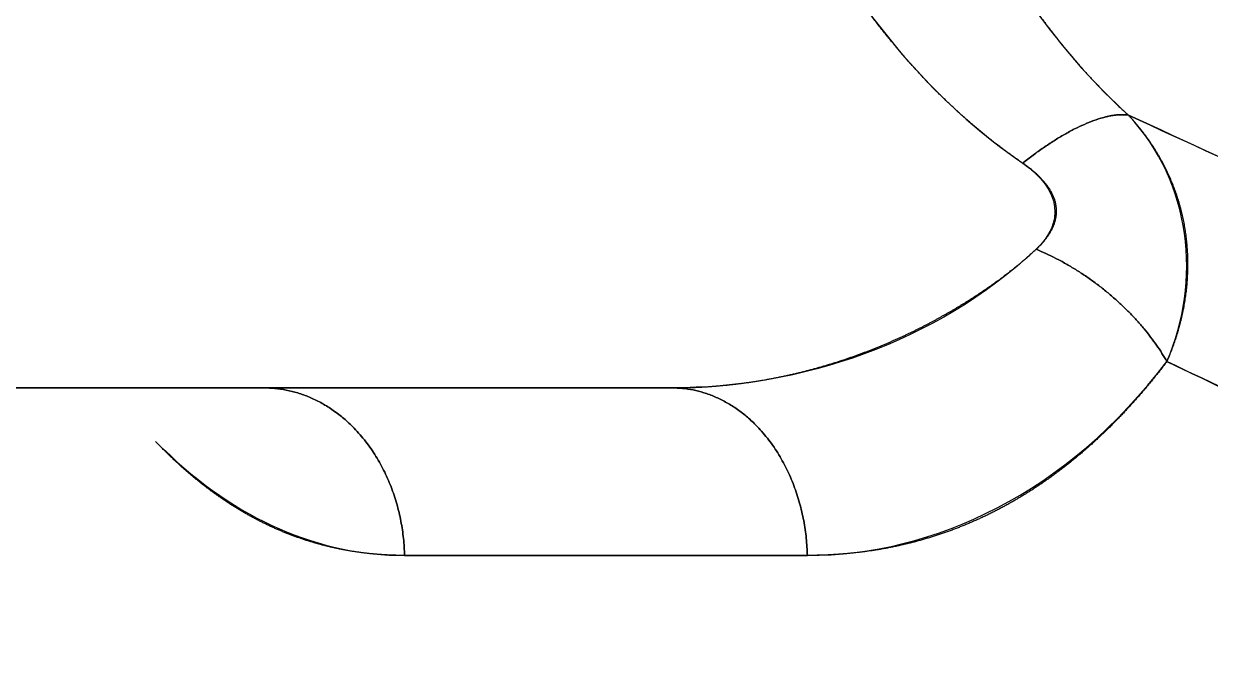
# Model space of a CAD drawing. Extents: x 86520 to 160660, y -2551 to 2752.
# Drawn here: x 89115.88 to 89122.7, y 1576.14 to 1579.85 of the extents above; entities that cross this region are included whole.
import ezdxf

# ---------------------------------------------------------------- set-up
doc = ezdxf.new("R2010")
doc.units = 0
doc.header["$LTSCALE"] = 10
doc.header["$MEASUREMENT"] = 0
doc.layers.add('1', color=7, linetype='CONTINUOUS')

msp = doc.modelspace()

# ---------------------------------------------------------------- linework, layer by layer
at = {"layer": '1', "color": 7, "linetype": 'CONTINUOUS'}
for points, knots in [([(89120.8453, 1588.1611), (89121.6928, 1587.7325), (89122.5428, 1587.3075), (89124.2387, 1586.4689), (89125.0846, 1586.0553), (89126.3449, 1585.4457), (89126.7636, 1585.2443), (89127.5973, 1584.8454), (89128.0123, 1584.6479), (89129.2511, 1584.061), (89130.0687, 1583.6774), (89131.6827, 1582.9263), (89132.4789, 1582.5589), (89133.6501, 1582.0236), (89134.0367, 1581.8478), (89134.8012, 1581.5018), (89135.179, 1581.3317), (89136.2987, 1580.8301), (89137.0266, 1580.5075), (89138.4413, 1579.8862), (89139.1282, 1579.5877), (89140.4578, 1579.0149), (89141.743, 1578.4667), (89142.9341, 1577.9676), (89144.0758, 1577.4931), (89145.168, 1577.0432), (89146.2835, 1576.5908), (89146.8625, 1576.3581), (89146.9781, 1576.3117)], [0, 0, 0, 0, 0.081606, 0.081606, 0.163212, 0.163212, 0.204015, 0.204015, 0.244818, 0.244818, 0.326424, 0.326424, 0.40803, 0.40803, 0.448833, 0.448833, 0.489636, 0.489636, 0.571242, 0.571242, 0.652848, 0.652848, 0.734454, 0.81606, 0.81606, 0.897666, 0.979272, 1, 1, 1, 1]), ([(89147.0272, 1576.292), (89147.0115, 1576.2983), (89146.9646, 1576.3171), (89146.8863, 1576.3485), (89146.7923, 1576.3863), (89146.6975, 1576.4244), (89146.602, 1576.4629), (89146.5058, 1576.5017), (89146.4088, 1576.5408), (89146.3111, 1576.5803), (89146.2127, 1576.62), (89146.1135, 1576.6602), (89146.0136, 1576.7006), (89145.913, 1576.7414), (89145.8117, 1576.7826), (89145.7096, 1576.824), (89145.6068, 1576.8658), (89145.5033, 1576.908), (89145.3991, 1576.9505), (89145.2942, 1576.9933), (89145.1885, 1577.0364), (89145.0822, 1577.0799), (89144.9751, 1577.1238), (89144.8673, 1577.1679), (89144.7589, 1577.2124), (89144.6497, 1577.2573), (89144.5398, 1577.3025), (89144.4292, 1577.348), (89144.3179, 1577.3938), (89144.2058, 1577.44), (89144.0931, 1577.4866), (89143.9798, 1577.5335), (89143.8657, 1577.5807), (89143.7509, 1577.6282), (89143.6354, 1577.6761), (89143.5192, 1577.7244), (89143.4024, 1577.773), (89143.2849, 1577.8219), (89143.1666, 1577.8712), (89143.0477, 1577.9208), (89142.9282, 1577.9707), (89142.8079, 1578.021), (89142.687, 1578.0717), (89142.5654, 1578.1226), (89142.4431, 1578.174), (89142.3201, 1578.2256), (89142.1965, 1578.2776), (89142.0723, 1578.33), (89141.9473, 1578.3827), (89141.8217, 1578.4357), (89141.6955, 1578.4891), (89141.5686, 1578.5428), (89141.441, 1578.5969), (89141.3128, 1578.6513), (89141.184, 1578.706), (89141.0545, 1578.7611), (89140.9243, 1578.8165), (89140.7936, 1578.8723), (89140.6622, 1578.9284), (89140.5301, 1578.9849), (89140.3975, 1579.0416), (89140.2642, 1579.0988), (89140.1302, 1579.1562), (89139.9957, 1579.2141), (89139.8605, 1579.2722), (89139.7247, 1579.3307), (89139.5883, 1579.3895), (89139.4513, 1579.4487), (89139.3137, 1579.5082), (89139.1755, 1579.5681), (89139.0367, 1579.6282), (89138.8973, 1579.6888), (89138.7573, 1579.7496), (89138.6167, 1579.8108), (89138.4755, 1579.8724), (89138.3337, 1579.9342), (89138.1913, 1579.9964), (89138.0484, 1580.059), (89137.9049, 1580.1219), (89137.7608, 1580.1851), (89137.6161, 1580.2486), (89137.4709, 1580.3125), (89137.3251, 1580.3767), (89137.1787, 1580.4413), (89137.0318, 1580.5061), (89136.8844, 1580.5714), (89136.7363, 1580.6369), (89136.5878, 1580.7028), (89136.4387, 1580.769), (89136.2891, 1580.8355), (89136.1389, 1580.9024), (89135.9882, 1580.9696), (89135.8369, 1581.0371), (89135.6852, 1581.105), (89135.5329, 1581.1731), (89135.3801, 1581.2416), (89135.2268, 1581.3105), (89135.073, 1581.3796), (89134.9187, 1581.4491), (89134.7639, 1581.5189), (89134.6086, 1581.589), (89134.4528, 1581.6594), (89134.2965, 1581.7302), (89134.1397, 1581.8013), (89133.9825, 1581.8726), (89133.8248, 1581.9443), (89133.6667, 1582.0163), (89133.5081, 1582.0886), (89133.3491, 1582.1612), (89133.1896, 1582.2341), (89133.0298, 1582.3072), (89132.8695, 1582.3807), (89132.7088, 1582.4544), (89132.5477, 1582.5284), (89132.3862, 1582.6027), (89132.2243, 1582.6772), (89132.062, 1582.7521), (89131.8994, 1582.8271), (89131.7365, 1582.9025), (89131.5732, 1582.978), (89131.4095, 1583.0539), (89131.2455, 1583.1299), (89131.0812, 1583.2063), (89130.9166, 1583.2828), (89130.7517, 1583.3596), (89130.5865, 1583.4366), (89130.421, 1583.5138), (89130.2552, 1583.5912), (89130.0892, 1583.6689), (89129.9229, 1583.7467), (89129.7563, 1583.8248), (89129.5894, 1583.9031), (89129.4223, 1583.9816), (89129.2549, 1584.0604), (89129.0873, 1584.1393), (89128.9194, 1584.2185), (89128.7513, 1584.2979), (89128.583, 1584.3775), (89128.4144, 1584.4573), (89128.2456, 1584.5374), (89128.0765, 1584.6176), (89127.9073, 1584.6981), (89127.7378, 1584.7788), (89127.5681, 1584.8597), (89127.3981, 1584.9408), (89127.228, 1585.0221), (89127.0577, 1585.1036), (89126.8872, 1585.1854), (89126.7165, 1585.2673), (89126.5455, 1585.3495), (89126.3745, 1585.4319), (89126.2032, 1585.5144), (89126.0318, 1585.5972), (89125.8602, 1585.6802), (89125.6884, 1585.7634), (89125.5165, 1585.8468), (89125.3445, 1585.9303), (89125.1723, 1586.0141), (89125, 1586.098), (89124.8276, 1586.1822), (89124.655, 1586.2665), (89124.4824, 1586.351), (89124.3096, 1586.4356), (89124.1368, 1586.5205), (89123.9638, 1586.6055), (89123.7908, 1586.6907), (89123.6177, 1586.7761), (89123.4446, 1586.8616), (89123.2714, 1586.9472), (89123.0981, 1587.0331), (89122.9248, 1587.1191), (89122.7515, 1587.2052), (89122.5781, 1587.2915), (89122.4047, 1587.3779), (89122.2314, 1587.4644), (89122.058, 1587.5511), (89121.8846, 1587.6379), (89121.7112, 1587.7248), (89121.5379, 1587.8119), (89121.3646, 1587.8991), (89121.1914, 1587.9863), (89121.0182, 1588.0737), (89120.903, 1588.1319), (89120.8453, 1588.1611)], [0, 0, 0, 0, 0.001579, 0.004694, 0.007836, 0.011005, 0.014201, 0.017423, 0.020673, 0.023949, 0.027252, 0.030582, 0.033938, 0.037322, 0.040732, 0.04417, 0.047634, 0.051125, 0.054643, 0.058188, 0.06176, 0.06536, 0.068986, 0.072639, 0.076319, 0.080026, 0.083761, 0.087522, 0.091311, 0.095126, 0.098969, 0.10284, 0.106737, 0.110661, 0.114613, 0.118592, 0.122599, 0.126632, 0.130693, 0.134782, 0.138898, 0.143041, 0.147211, 0.151409, 0.155635, 0.159888, 0.164168, 0.168475, 0.172811, 0.177173, 0.181563, 0.185981, 0.190426, 0.194899, 0.199399, 0.203927, 0.208482, 0.213065, 0.217675, 0.222313, 0.226979, 0.231672, 0.236393, 0.241141, 0.245918, 0.250721, 0.255553, 0.260412, 0.265299, 0.270214, 0.275156, 0.280126, 0.285124, 0.290149, 0.295203, 0.300284, 0.305393, 0.31053, 0.315694, 0.320887, 0.326107, 0.331355, 0.336631, 0.341935, 0.347267, 0.352627, 0.358014, 0.36343, 0.368873, 0.374345, 0.379844, 0.385372, 0.390927, 0.396511, 0.402122, 0.407762, 0.413429, 0.419125, 0.424848, 0.4306, 0.43638, 0.442188, 0.448023, 0.453887, 0.459778, 0.465697, 0.471643, 0.477617, 0.483618, 0.489646, 0.495702, 0.501784, 0.507893, 0.514028, 0.520191, 0.526379, 0.532594, 0.538835, 0.545102, 0.551395, 0.557713, 0.564058, 0.570427, 0.576822, 0.583242, 0.589686, 0.596156, 0.602651, 0.60917, 0.615715, 0.622285, 0.62888, 0.635501, 0.642146, 0.648818, 0.655514, 0.662236, 0.668984, 0.675758, 0.682557, 0.689382, 0.696234, 0.703111, 0.710014, 0.716944, 0.7239, 0.730882, 0.737891, 0.744927, 0.751989, 0.759077, 0.766193, 0.773335, 0.780503, 0.787699, 0.794921, 0.802169, 0.809445, 0.816747, 0.824075, 0.831431, 0.838813, 0.846222, 0.853657, 0.86112, 0.868609, 0.876124, 0.883667, 0.891236, 0.898832, 0.906455, 0.914104, 0.92178, 0.929483, 0.937212, 0.944968, 0.952751, 0.96056, 0.968395, 0.976257, 0.984145, 0.992059, 1, 1, 1, 1]), ([(89120.9804, 1581.5555), (89121.8198, 1581.1813), (89122.6822, 1580.8003), (89124.4484, 1580.029), (89125.3523, 1579.6387), (89126.2773, 1579.2433)], [0, 0, 0, 0, 0.5, 0.5, 1, 1, 1, 1]), ([(89121.3068, 1580.5584), (89121.3108, 1580.5513), (89121.3188, 1580.537), (89121.3309, 1580.5155), (89121.3432, 1580.4938), (89121.3556, 1580.472), (89121.3682, 1580.45), (89121.381, 1580.4279), (89121.3939, 1580.4057), (89121.407, 1580.3833), (89121.4202, 1580.3608), (89121.4337, 1580.3381), (89121.4473, 1580.3154), (89121.4611, 1580.2925), (89121.4751, 1580.2695), (89121.4893, 1580.2464), (89121.5038, 1580.2232), (89121.5184, 1580.1998), (89121.5332, 1580.1764), (89121.5482, 1580.1529), (89121.5634, 1580.1294), (89121.5789, 1580.1057), (89121.5946, 1580.082), (89121.6105, 1580.0582), (89121.6266, 1580.0343), (89121.643, 1580.0104), (89121.6596, 1579.9865), (89121.6765, 1579.9625), (89121.6936, 1579.9384), (89121.7109, 1579.9144), (89121.7285, 1579.8903), (89121.7464, 1579.8663), (89121.7645, 1579.8422), (89121.7829, 1579.8181), (89121.8015, 1579.794), (89121.8204, 1579.77), (89121.8396, 1579.746), (89121.859, 1579.722), (89121.8787, 1579.698), (89121.8987, 1579.6741), (89121.919, 1579.6503), (89121.9395, 1579.6265), (89121.9603, 1579.6028), (89121.9814, 1579.5792), (89122.0028, 1579.5557), (89122.0245, 1579.5323), (89122.0465, 1579.5089), (89122.0687, 1579.4857), (89122.0913, 1579.4627), (89122.1141, 1579.4397), (89122.1372, 1579.4169), (89122.1606, 1579.3943), (89122.1843, 1579.3718), (89122.2083, 1579.3495), (89122.2245, 1579.3348), (89122.2326, 1579.3274)], [0, 0, 0, 0, 0.015764, 0.031649, 0.047657, 0.063788, 0.080041, 0.096417, 0.112917, 0.12954, 0.146286, 0.163157, 0.180151, 0.197269, 0.21451, 0.231876, 0.249365, 0.266977, 0.284713, 0.302572, 0.320554, 0.338658, 0.356884, 0.375232, 0.393702, 0.412292, 0.431002, 0.449832, 0.468781, 0.487849, 0.507034, 0.526336, 0.545754, 0.565287, 0.584934, 0.604694, 0.624567, 0.644551, 0.664645, 0.684848, 0.705158, 0.725575, 0.746096, 0.766722, 0.787449, 0.808277, 0.829205, 0.85023, 0.871352, 0.892567, 0.913876, 0.935275, 0.956763, 0.978339, 1, 1, 1, 1]), ([(89121.6241, 1579.0504), (89121.616, 1579.056), (89121.5997, 1579.0672), (89121.5756, 1579.0843), (89121.5515, 1579.1016), (89121.5276, 1579.1192), (89121.5038, 1579.137), (89121.4801, 1579.155), (89121.4565, 1579.1732), (89121.433, 1579.1917), (89121.4097, 1579.2105), (89121.3864, 1579.2295), (89121.3633, 1579.2487), (89121.3403, 1579.2681), (89121.3175, 1579.2878), (89121.2947, 1579.3078), (89121.2721, 1579.328), (89121.2496, 1579.3484), (89121.2272, 1579.3691), (89121.2049, 1579.39), (89121.1827, 1579.4112), (89121.1607, 1579.4326), (89121.1387, 1579.4543), (89121.1169, 1579.4762), (89121.0952, 1579.4983), (89121.0736, 1579.5207), (89121.0522, 1579.5433), (89121.0308, 1579.5662), (89121.0096, 1579.5893), (89120.9885, 1579.6127), (89120.9675, 1579.6363), (89120.9467, 1579.6601), (89120.9259, 1579.6842), (89120.9053, 1579.7085), (89120.8848, 1579.733), (89120.8644, 1579.7578), (89120.8441, 1579.7828), (89120.8239, 1579.8081), (89120.8039, 1579.8335), (89120.784, 1579.8592), (89120.7642, 1579.8852), (89120.7445, 1579.9113), (89120.7249, 1579.9377), (89120.7055, 1579.9643), (89120.6861, 1579.9911), (89120.6669, 1580.0182), (89120.6478, 1580.0454), (89120.6288, 1580.0729), (89120.61, 1580.1005), (89120.5912, 1580.1284), (89120.5726, 1580.1565), (89120.5541, 1580.1848), (89120.5419, 1580.2037), (89120.5357, 1580.2132)], [0, 0, 0, 0, 0.018885, 0.037783, 0.056697, 0.075627, 0.094574, 0.113539, 0.132523, 0.151527, 0.170551, 0.189597, 0.208666, 0.227758, 0.246875, 0.266017, 0.285185, 0.30438, 0.323603, 0.342856, 0.362138, 0.381451, 0.400795, 0.420172, 0.439582, 0.459027, 0.478506, 0.498022, 0.517574, 0.537164, 0.556792, 0.57646, 0.596168, 0.615917, 0.635707, 0.655541, 0.675418, 0.695339, 0.715305, 0.735317, 0.755375, 0.775482, 0.795636, 0.815839, 0.836092, 0.856396, 0.876751, 0.897158, 0.917618, 0.938131, 0.958699, 0.979322, 1, 1, 1, 1]), ([(89122.2325, 1579.3273), (89122.2366, 1579.323), (89122.2447, 1579.3143), (89122.2566, 1579.301), (89122.2684, 1579.2876), (89122.2799, 1579.2741), (89122.2913, 1579.2604), (89122.3024, 1579.2466), (89122.3134, 1579.2326), (89122.3241, 1579.2186), (89122.3346, 1579.2043), (89122.345, 1579.19), (89122.3551, 1579.1755), (89122.365, 1579.1609), (89122.3747, 1579.1461), (89122.3842, 1579.1312), (89122.3935, 1579.1162), (89122.4026, 1579.1011), (89122.4114, 1579.0858), (89122.42, 1579.0705), (89122.4284, 1579.055), (89122.4366, 1579.0394), (89122.4445, 1579.0236), (89122.4522, 1579.0078), (89122.4597, 1578.9918), (89122.467, 1578.9758), (89122.474, 1578.9596), (89122.4808, 1578.9434), (89122.4874, 1578.927), (89122.4937, 1578.9106), (89122.4998, 1578.894), (89122.5057, 1578.8774), (89122.5113, 1578.8606), (89122.5167, 1578.8438), (89122.5218, 1578.8269), (89122.5267, 1578.8099), (89122.5314, 1578.7929), (89122.5358, 1578.7757), (89122.5399, 1578.7585), (89122.5439, 1578.7412), (89122.5475, 1578.7239), (89122.551, 1578.7065), (89122.5542, 1578.689), (89122.5571, 1578.6714), (89122.5598, 1578.6539), (89122.5623, 1578.6362), (89122.5645, 1578.6185), (89122.5664, 1578.6008), (89122.5681, 1578.583), (89122.5696, 1578.5652), (89122.5708, 1578.5474), (89122.5718, 1578.5295), (89122.5725, 1578.5116), (89122.573, 1578.4936), (89122.5732, 1578.4757), (89122.5732, 1578.4577), (89122.5729, 1578.4397), (89122.5724, 1578.4217), (89122.5716, 1578.4037), (89122.5706, 1578.3857), (89122.5694, 1578.3677), (89122.5679, 1578.3497), (89122.5661, 1578.3316), (89122.5642, 1578.3136), (89122.5619, 1578.2956), (89122.5595, 1578.2777), (89122.5568, 1578.2597), (89122.5538, 1578.2417), (89122.5506, 1578.2238), (89122.5472, 1578.2059), (89122.5436, 1578.1881), (89122.5397, 1578.1702), (89122.5356, 1578.1525), (89122.5312, 1578.1347), (89122.5266, 1578.117), (89122.5218, 1578.0993), (89122.5167, 1578.0817), (89122.5115, 1578.0641), (89122.506, 1578.0466), (89122.5002, 1578.0292), (89122.4943, 1578.0118), (89122.4881, 1577.9945), (89122.4817, 1577.9772), (89122.4751, 1577.96), (89122.4682, 1577.9429), (89122.4612, 1577.9258), (89122.4563, 1577.9145), (89122.4539, 1577.9089)], [0, 0, 0, 0, 0.011673, 0.023354, 0.035044, 0.046741, 0.058446, 0.070159, 0.08188, 0.093608, 0.105343, 0.117086, 0.128835, 0.140591, 0.152354, 0.164123, 0.175898, 0.187679, 0.199466, 0.211258, 0.223056, 0.234858, 0.246666, 0.258477, 0.270293, 0.282113, 0.293937, 0.305764, 0.317594, 0.329427, 0.341262, 0.3531, 0.36494, 0.376782, 0.388625, 0.400469, 0.412314, 0.42416, 0.436006, 0.447852, 0.459697, 0.471542, 0.483386, 0.495229, 0.507071, 0.51891, 0.530748, 0.542584, 0.554416, 0.566246, 0.578073, 0.589897, 0.601717, 0.613532, 0.625344, 0.637152, 0.648954, 0.660752, 0.672545, 0.684333, 0.696114, 0.707891, 0.719661, 0.731425, 0.743183, 0.754934, 0.766679, 0.778417, 0.790148, 0.801872, 0.813588, 0.825298, 0.836999, 0.848694, 0.86038, 0.872059, 0.88373, 0.895393, 0.907048, 0.918695, 0.930334, 0.941965, 0.953588, 0.965203, 0.97681, 0.988409, 1, 1, 1, 1]), ([(89126.4614, 1577.4126), (89125.7309, 1577.7375), (89125.0105, 1578.0608), (89123.5982, 1578.7003), (89122.9063, 1579.0166), (89122.2325, 1579.3273)], [0, 0, 0, 0, 0.5, 0.5, 1, 1, 1, 1]), ([(89121.7016, 1578.5548), (89121.7046, 1578.5577), (89121.7107, 1578.5634), (89121.7194, 1578.572), (89121.7277, 1578.5807), (89121.7357, 1578.5893), (89121.7433, 1578.598), (89121.7506, 1578.6066), (89121.7575, 1578.6153), (89121.764, 1578.624), (89121.7702, 1578.6326), (89121.776, 1578.6413), (89121.7814, 1578.65), (89121.7864, 1578.6587), (89121.7911, 1578.6674), (89121.7955, 1578.676), (89121.7994, 1578.6847), (89121.803, 1578.6934), (89121.8063, 1578.7021), (89121.8091, 1578.7107), (89121.8117, 1578.7194), (89121.8138, 1578.7281), (89121.8156, 1578.7367), (89121.817, 1578.7454), (89121.818, 1578.7541), (89121.8187, 1578.7627), (89121.819, 1578.7714), (89121.8189, 1578.78), (89121.8185, 1578.7886), (89121.8177, 1578.7973), (89121.8166, 1578.8059), (89121.815, 1578.8145), (89121.8132, 1578.8231), (89121.8109, 1578.8317), (89121.8083, 1578.8403), (89121.8053, 1578.8489), (89121.802, 1578.8574), (89121.7982, 1578.866), (89121.7942, 1578.8745), (89121.7897, 1578.883), (89121.7849, 1578.8916), (89121.7797, 1578.9001), (89121.7742, 1578.9085), (89121.7683, 1578.917), (89121.762, 1578.9255), (89121.7554, 1578.9339), (89121.7483, 1578.9424), (89121.741, 1578.9508), (89121.7332, 1578.9592), (89121.7251, 1578.9676), (89121.7167, 1578.976), (89121.7078, 1578.9843), (89121.6986, 1578.9926), (89121.6891, 1579.001), (89121.6791, 1579.0093), (89121.6688, 1579.0176), (89121.6582, 1579.0258), (89121.6472, 1579.0341), (89121.6358, 1579.0423), (89121.628, 1579.0477), (89121.6241, 1579.0504)], [0, 0, 0, 0, 0.020942, 0.041526, 0.061759, 0.081648, 0.101202, 0.120427, 0.139333, 0.157929, 0.176224, 0.194227, 0.21195, 0.229404, 0.246599, 0.263547, 0.280261, 0.296755, 0.313041, 0.329133, 0.345046, 0.360796, 0.376397, 0.391866, 0.407218, 0.422472, 0.437643, 0.452749, 0.467808, 0.482837, 0.497854, 0.512878, 0.527926, 0.543015, 0.558164, 0.57339, 0.58871, 0.604141, 0.619699, 0.6354, 0.651261, 0.667296, 0.68352, 0.699947, 0.716592, 0.733466, 0.750583, 0.767954, 0.785592, 0.803507, 0.82171, 0.840211, 0.85902, 0.878145, 0.897595, 0.917379, 0.937504, 0.957978, 0.978808, 1, 1, 1, 1]), ([(89119.6054, 1577.7568), (89119.6144, 1577.7569), (89119.6322, 1577.7569), (89119.659, 1577.7573), (89119.6856, 1577.7578), (89119.712, 1577.7586), (89119.7383, 1577.7596), (89119.7644, 1577.7608), (89119.7904, 1577.7623), (89119.8162, 1577.7639), (89119.8418, 1577.7658), (89119.8673, 1577.7678), (89119.8926, 1577.7701), (89119.9178, 1577.7725), (89119.9428, 1577.7751), (89119.9677, 1577.778), (89119.9924, 1577.781), (89120.0169, 1577.7841), (89120.0413, 1577.7875), (89120.0655, 1577.7911), (89120.0896, 1577.7948), (89120.1135, 1577.7987), (89120.1373, 1577.8027), (89120.1609, 1577.8069), (89120.1843, 1577.8113), (89120.2076, 1577.8158), (89120.2307, 1577.8205), (89120.2537, 1577.8253), (89120.2765, 1577.8303), (89120.2991, 1577.8354), (89120.3216, 1577.8407), (89120.344, 1577.846), (89120.3662, 1577.8516), (89120.3882, 1577.8572), (89120.4101, 1577.863), (89120.4318, 1577.8689), (89120.4533, 1577.875), (89120.4747, 1577.8811), (89120.4959, 1577.8874), (89120.517, 1577.8938), (89120.5379, 1577.9003), (89120.5587, 1577.9069), (89120.5793, 1577.9136), (89120.5998, 1577.9204), (89120.6201, 1577.9273), (89120.6402, 1577.9343), (89120.6602, 1577.9413), (89120.68, 1577.9485), (89120.6996, 1577.9558), (89120.7192, 1577.9631), (89120.7385, 1577.9706), (89120.7577, 1577.9781), (89120.7767, 1577.9857), (89120.7956, 1577.9933), (89120.8143, 1578.001), (89120.8329, 1578.0088), (89120.8513, 1578.0167), (89120.8695, 1578.0246), (89120.8876, 1578.0326), (89120.9055, 1578.0407), (89120.9233, 1578.0487), (89120.9409, 1578.0569), (89120.9584, 1578.0651), (89120.9757, 1578.0733), (89120.9928, 1578.0816), (89121.0098, 1578.09), (89121.0266, 1578.0984), (89121.0433, 1578.1068), (89121.0598, 1578.1152), (89121.0762, 1578.1237), (89121.0924, 1578.1322), (89121.1084, 1578.1408), (89121.1243, 1578.1493), (89121.14, 1578.1579), (89121.1556, 1578.1666), (89121.171, 1578.1752), (89121.1863, 1578.1838), (89121.2014, 1578.1925), (89121.2163, 1578.2012), (89121.2311, 1578.2099), (89121.2457, 1578.2186), (89121.2602, 1578.2273), (89121.2745, 1578.2361), (89121.2886, 1578.2448), (89121.3026, 1578.2535), (89121.3165, 1578.2622), (89121.3301, 1578.271), (89121.3437, 1578.2797), (89121.357, 1578.2884), (89121.3702, 1578.2971), (89121.3833, 1578.3058), (89121.3962, 1578.3145), (89121.4089, 1578.3232), (89121.4215, 1578.3319), (89121.4339, 1578.3405), (89121.4462, 1578.3491), (89121.4583, 1578.3577), (89121.4702, 1578.3663), (89121.482, 1578.3749), (89121.4936, 1578.3835), (89121.5051, 1578.392), (89121.5164, 1578.4005), (89121.5276, 1578.4089), (89121.5386, 1578.4174), (89121.5494, 1578.4258), (89121.5601, 1578.4341), (89121.5707, 1578.4425), (89121.581, 1578.4508), (89121.5912, 1578.459), (89121.6013, 1578.4672), (89121.6112, 1578.4754), (89121.621, 1578.4836), (89121.6305, 1578.4917), (89121.64, 1578.4997), (89121.6492, 1578.5077), (89121.6583, 1578.5157), (89121.6673, 1578.5236), (89121.6761, 1578.5315), (89121.6847, 1578.5393), (89121.6932, 1578.547), (89121.6988, 1578.5522), (89121.7016, 1578.5548)], [0, 0, 0, 0, 0.012267, 0.024469, 0.036605, 0.048675, 0.060679, 0.072618, 0.084491, 0.096298, 0.108039, 0.119714, 0.131324, 0.142868, 0.154346, 0.165759, 0.177106, 0.188387, 0.199602, 0.210752, 0.221836, 0.232854, 0.243806, 0.254693, 0.265514, 0.27627, 0.28696, 0.297584, 0.308142, 0.318635, 0.329062, 0.339424, 0.34972, 0.35995, 0.370114, 0.380213, 0.390247, 0.400214, 0.410117, 0.419953, 0.429724, 0.439429, 0.449069, 0.458643, 0.468152, 0.477595, 0.486973, 0.496285, 0.505531, 0.514712, 0.523828, 0.532878, 0.541862, 0.550781, 0.559635, 0.568423, 0.577146, 0.585803, 0.594395, 0.602921, 0.611382, 0.619777, 0.628107, 0.636372, 0.644572, 0.652706, 0.660774, 0.668778, 0.676716, 0.684589, 0.692396, 0.700138, 0.707815, 0.715427, 0.722974, 0.730455, 0.737871, 0.745222, 0.752508, 0.759728, 0.766884, 0.773974, 0.781, 0.78796, 0.794855, 0.801685, 0.808451, 0.815151, 0.821786, 0.828356, 0.834862, 0.841302, 0.847678, 0.853989, 0.860235, 0.866416, 0.872533, 0.878585, 0.884572, 0.890494, 0.896352, 0.902145, 0.907874, 0.913538, 0.919138, 0.924673, 0.930144, 0.93555, 0.940893, 0.94617, 0.951384, 0.956534, 0.961619, 0.96664, 0.971598, 0.976491, 0.98132, 0.986086, 0.990788, 0.995426, 1, 1, 1, 1]), ([(89122.4536, 1577.9089), (89122.4477, 1577.9011), (89122.436, 1577.8857), (89122.4182, 1577.8628), (89122.4004, 1577.8401), (89122.3825, 1577.8177), (89122.3645, 1577.7955), (89122.3464, 1577.7736), (89122.3283, 1577.7519), (89122.31, 1577.7304), (89122.2917, 1577.7092), (89122.2733, 1577.6882), (89122.2548, 1577.6675), (89122.2362, 1577.647), (89122.2175, 1577.6268), (89122.1987, 1577.6068), (89122.1799, 1577.587), (89122.161, 1577.5675), (89122.1419, 1577.5482), (89122.1228, 1577.5292), (89122.1037, 1577.5104), (89122.0844, 1577.4918), (89122.065, 1577.4735), (89122.0456, 1577.4555), (89122.0261, 1577.4377), (89122.0065, 1577.4201), (89121.9868, 1577.4027), (89121.967, 1577.3857), (89121.9472, 1577.3688), (89121.9272, 1577.3522), (89121.9072, 1577.3358), (89121.8871, 1577.3197), (89121.8669, 1577.3038), (89121.8467, 1577.2882), (89121.8263, 1577.2728), (89121.8059, 1577.2576), (89121.7854, 1577.2427), (89121.7648, 1577.2281), (89121.7441, 1577.2136), (89121.7234, 1577.1995), (89121.7025, 1577.1855), (89121.6816, 1577.1718), (89121.6606, 1577.1584), (89121.6395, 1577.1452), (89121.6184, 1577.1322), (89121.5971, 1577.1195), (89121.5758, 1577.107), (89121.5544, 1577.0947), (89121.5329, 1577.0827), (89121.5113, 1577.071), (89121.4897, 1577.0594), (89121.468, 1577.0482), (89121.4462, 1577.0371), (89121.4243, 1577.0264), (89121.4023, 1577.0158), (89121.3803, 1577.0055), (89121.3582, 1576.9954), (89121.3359, 1576.9856), (89121.3137, 1576.9761), (89121.2913, 1576.9667), (89121.2689, 1576.9576), (89121.2464, 1576.9488), (89121.2238, 1576.9402), (89121.2011, 1576.9318), (89121.1783, 1576.9237), (89121.1555, 1576.9158), (89121.1326, 1576.9082), (89121.1096, 1576.9008), (89121.0866, 1576.8936), (89121.0634, 1576.8867), (89121.0402, 1576.88), (89121.0169, 1576.8736), (89120.9935, 1576.8674), (89120.9701, 1576.8615), (89120.9466, 1576.8558), (89120.923, 1576.8504), (89120.8993, 1576.8451), (89120.8756, 1576.8402), (89120.8517, 1576.8354), (89120.8278, 1576.831), (89120.8038, 1576.8267), (89120.7798, 1576.8227), (89120.7557, 1576.819), (89120.7315, 1576.8154), (89120.7072, 1576.8122), (89120.6828, 1576.8091), (89120.6584, 1576.8064), (89120.6339, 1576.8038), (89120.6093, 1576.8015), (89120.5847, 1576.7994), (89120.56, 1576.7976), (89120.5352, 1576.7961), (89120.5103, 1576.7947), (89120.4854, 1576.7936), (89120.4604, 1576.7928), (89120.4353, 1576.7922), (89120.4101, 1576.7918), (89120.3933, 1576.7918), (89120.3849, 1576.7917)], [0, 0, 0, 0, 0.01024, 0.020465, 0.030676, 0.040873, 0.051057, 0.061229, 0.071388, 0.081537, 0.091675, 0.101803, 0.111921, 0.12203, 0.132131, 0.142224, 0.152311, 0.16239, 0.172464, 0.182533, 0.192596, 0.202656, 0.212712, 0.222765, 0.232817, 0.242866, 0.252914, 0.262962, 0.27301, 0.283059, 0.293109, 0.303161, 0.313216, 0.323274, 0.333336, 0.343402, 0.353473, 0.36355, 0.373633, 0.383723, 0.393821, 0.403926, 0.41404, 0.424163, 0.434296, 0.44444, 0.454594, 0.46476, 0.474938, 0.485129, 0.495333, 0.505551, 0.515784, 0.526032, 0.536295, 0.546574, 0.556871, 0.567184, 0.577516, 0.587866, 0.598235, 0.608623, 0.619032, 0.629461, 0.639912, 0.650384, 0.660879, 0.671396, 0.681936, 0.692501, 0.70309, 0.713704, 0.724343, 0.735008, 0.745699, 0.756418, 0.767163, 0.777937, 0.788739, 0.79957, 0.810431, 0.821321, 0.832242, 0.843193, 0.854176, 0.86519, 0.876237, 0.887316, 0.898428, 0.909574, 0.920754, 0.931968, 0.943217, 0.954501, 0.965821, 0.977178, 0.98857, 1, 1, 1, 1]), ([(89125.7724, 1576.3544), (89125.6296, 1576.4191), (89125.4872, 1576.4839), (89125.2035, 1576.6134), (89125.0622, 1576.6782), (89124.64, 1576.8725), (89123.8028, 1577.2612), (89122.9873, 1577.6498), (89122.4536, 1577.9089)], [0, 0, 0, 0, 0.125, 0.125, 0.25, 0.25, 0.5, 1, 1, 1, 1]), ([(89118.0672, 1576.7917), (89118.0598, 1576.7918), (89118.0449, 1576.7918), (89118.0227, 1576.7922), (89118.0005, 1576.7928), (89117.9784, 1576.7937), (89117.9563, 1576.7948), (89117.9344, 1576.7962), (89117.9125, 1576.7978), (89117.8907, 1576.7996), (89117.869, 1576.8017), (89117.8473, 1576.8041), (89117.8257, 1576.8067), (89117.8042, 1576.8095), (89117.7828, 1576.8126), (89117.7615, 1576.8159), (89117.7402, 1576.8195), (89117.719, 1576.8234), (89117.6979, 1576.8275), (89117.6768, 1576.8318), (89117.6559, 1576.8364), (89117.635, 1576.8412), (89117.6142, 1576.8463), (89117.5934, 1576.8516), (89117.5727, 1576.8571), (89117.5521, 1576.863), (89117.5316, 1576.869), (89117.5112, 1576.8753), (89117.4908, 1576.8819), (89117.4705, 1576.8887), (89117.4503, 1576.8958), (89117.4301, 1576.9031), (89117.41, 1576.9106), (89117.39, 1576.9184), (89117.3701, 1576.9264), (89117.3502, 1576.9347), (89117.3305, 1576.9433), (89117.3107, 1576.952), (89117.2911, 1576.9611), (89117.2715, 1576.9704), (89117.252, 1576.9799), (89117.2326, 1576.9897), (89117.2133, 1576.9997), (89117.194, 1577.01), (89117.1748, 1577.0205), (89117.1556, 1577.0312), (89117.1366, 1577.0422), (89117.1176, 1577.0535), (89117.0987, 1577.065), (89117.0798, 1577.0768), (89117.061, 1577.0888), (89117.0423, 1577.101), (89117.0237, 1577.1135), (89117.0051, 1577.1263), (89116.9866, 1577.1393), (89116.9682, 1577.1525), (89116.9498, 1577.166), (89116.9315, 1577.1797), (89116.9133, 1577.1937), (89116.8952, 1577.2079), (89116.8771, 1577.2224), (89116.8591, 1577.2371), (89116.8411, 1577.2521), (89116.8233, 1577.2673), (89116.8055, 1577.2828), (89116.7877, 1577.2985), (89116.7701, 1577.3145), (89116.7525, 1577.3307), (89116.7349, 1577.3471), (89116.7175, 1577.3638), (89116.7001, 1577.3808), (89116.6828, 1577.398), (89116.6655, 1577.4154), (89116.6493, 1577.4321), (89116.6389, 1577.443), (89116.6341, 1577.448)], [0, 0, 0, 0, 0.014733, 0.02942, 0.044064, 0.058663, 0.07322, 0.087735, 0.102207, 0.116639, 0.13103, 0.145382, 0.159694, 0.173968, 0.188205, 0.202404, 0.216568, 0.230696, 0.244789, 0.258848, 0.272873, 0.286866, 0.300827, 0.314757, 0.328656, 0.342526, 0.356366, 0.370179, 0.383964, 0.397722, 0.411454, 0.425162, 0.438845, 0.452504, 0.466141, 0.479755, 0.493349, 0.506922, 0.520475, 0.53401, 0.547526, 0.561026, 0.574509, 0.587976, 0.601429, 0.614868, 0.628293, 0.641707, 0.655108, 0.6685, 0.681881, 0.695254, 0.708618, 0.721975, 0.735326, 0.748671, 0.762011, 0.775348, 0.788681, 0.802012, 0.815342, 0.828671, 0.842, 0.85533, 0.868663, 0.881998, 0.895336, 0.90868, 0.922028, 0.935383, 0.948744, 0.962114, 0.975492, 0.988879, 1, 1, 1, 1]), ([(89125.7724, 1576.3544), (89124.7369, 1575.2909), (89123.8346, 1573.9868), (89123.1124, 1572.2392), (89123.0365, 1572.0407), (89122.8938, 1571.6358), (89122.6937, 1571.0167), (89122.3308, 1569.4998), (89122.2219, 1568.1092), (89122.2626, 1567.1136), (89122.2654, 1567.0549), (89122.2719, 1566.938), (89122.2829, 1566.7627), (89122.3174, 1566.3557), (89122.4207, 1565.5503), (89122.7567, 1563.9828), (89123.2418, 1562.7424), (89123.6791, 1561.893), (89123.7286, 1561.7997), (89123.8295, 1561.6154), (89123.9834, 1561.3424), (89124.3604, 1560.7284), (89125.1815, 1559.5914), (89125.9856, 1558.766), (89126.8367, 1558.0316), (89127.1282, 1557.8019), (89127.7264, 1557.3722), (89128.6458, 1556.7725), (89129.6275, 1556.3057), (89130.39, 1556.0209), (89130.4752, 1555.9901), (89130.6458, 1555.9305), (89130.9025, 1555.844), (89131.5066, 1555.6618), (89132.7354, 1555.3777), (89133.825, 1555.275), (89134.6615, 1555.2718), (89134.7548, 1555.2724), (89134.9413, 1555.2758), (89135.2209, 1555.284), (89135.873, 1555.3249), (89137.174, 1555.496), (89138.2814, 1555.8019), (89139.1056, 1556.1168), (89139.1971, 1556.153), (89139.3798, 1556.2278), (89139.6533, 1556.3438), (89140.2874, 1556.6406), (89141.5309, 1557.3368), (89142.5288, 1558.1037), (89143.141, 1558.6854)], [0, 0, 0, 0, 0.125, 0.125, 0.140625, 0.140625, 0.15625, 0.1875, 0.25, 0.25, 0.253906, 0.253906, 0.257812, 0.265625, 0.28125, 0.3125, 0.375, 0.375, 0.382812, 0.382812, 0.390625, 0.40625, 0.4375, 0.5, 0.5, 0.53125, 0.53125, 0.5625, 0.625, 0.625, 0.632812, 0.632812, 0.640625, 0.65625, 0.6875, 0.75, 0.75, 0.757812, 0.757812, 0.765625, 0.78125, 0.8125, 0.875, 0.875, 0.882812, 0.882812, 0.890625, 0.90625, 0.9375, 1, 1, 1, 1]), ([(89143.141, 1558.6854), (89143.1284, 1558.6734), (89143.1033, 1558.6496), (89143.0654, 1558.614), (89143.0274, 1558.5786), (89142.9893, 1558.5433), (89142.9511, 1558.5083), (89142.9128, 1558.4734), (89142.8744, 1558.4388), (89142.8358, 1558.4043), (89142.7972, 1558.37), (89142.7584, 1558.3358), (89142.7195, 1558.3019), (89142.6805, 1558.2681), (89142.6414, 1558.2346), (89142.6022, 1558.2012), (89142.5629, 1558.168), (89142.5234, 1558.1349), (89142.4839, 1558.1021), (89142.4442, 1558.0694), (89142.4044, 1558.037), (89142.3645, 1558.0047), (89142.3246, 1557.9726), (89142.2844, 1557.9406), (89142.2442, 1557.9089), (89142.2039, 1557.8773), (89142.1635, 1557.846), (89142.1229, 1557.8148), (89142.0823, 1557.7838), (89142.0415, 1557.7529), (89142.0006, 1557.7223), (89141.9596, 1557.6918), (89141.9185, 1557.6616), (89141.8773, 1557.6315), (89141.836, 1557.6015), (89141.7946, 1557.5718), (89141.7531, 1557.5423), (89141.7114, 1557.5129), (89141.6697, 1557.4837), (89141.6278, 1557.4548), (89141.5859, 1557.4259), (89141.5438, 1557.3973), (89141.5016, 1557.3689), (89141.4593, 1557.3406), (89141.4169, 1557.3125), (89141.3744, 1557.2846), (89141.3318, 1557.2569), (89141.2891, 1557.2294), (89141.2463, 1557.2021), (89141.2034, 1557.1749), (89141.1604, 1557.1479), (89141.1172, 1557.1211), (89141.074, 1557.0945), (89141.0306, 1557.0681), (89140.9872, 1557.0419), (89140.9436, 1557.0158), (89140.9, 1556.9899), (89140.8562, 1556.9642), (89140.8123, 1556.9387), (89140.7683, 1556.9134), (89140.7243, 1556.8882), (89140.6801, 1556.8633), (89140.6358, 1556.8385), (89140.5914, 1556.8139), (89140.5469, 1556.7895), (89140.5023, 1556.7653), (89140.4576, 1556.7412), (89140.4128, 1556.7174), (89140.3679, 1556.6937), (89140.3229, 1556.6702), (89140.2778, 1556.6469), (89140.2326, 1556.6238), (89140.1872, 1556.6008), (89140.1418, 1556.5781), (89140.0963, 1556.5555), (89140.0507, 1556.5331), (89140.005, 1556.5109), (89139.9591, 1556.4888), (89139.9132, 1556.467), (89139.8672, 1556.4453), (89139.8211, 1556.4239), (89139.7748, 1556.4026), (89139.7285, 1556.3815), (89139.6821, 1556.3605), (89139.6355, 1556.3398), (89139.5889, 1556.3192), (89139.5422, 1556.2989), (89139.4954, 1556.2787), (89139.4484, 1556.2586), (89139.4014, 1556.2388), (89139.3543, 1556.2192), (89139.3071, 1556.1997), (89139.2597, 1556.1804), (89139.2123, 1556.1613), (89139.1648, 1556.1424), (89139.1172, 1556.1237), (89139.0695, 1556.1052), (89138.9057, 1556.0423), (89138.6248, 1555.9403), (89138.2251, 1555.8101), (89137.823, 1555.694), (89137.4187, 1555.5919), (89137.0121, 1555.5038), (89136.6033, 1555.4298), (89136.1924, 1555.3698), (89135.7794, 1555.3238), (89135.3643, 1555.2919), (89134.9473, 1555.274), (89134.6024, 1555.2709), (89134.3303, 1555.2749), (89134.1317, 1555.2805), (89133.9343, 1555.289), (89133.7381, 1555.3003), (89133.5431, 1555.3144), (89133.3494, 1555.3313), (89133.1568, 1555.351), (89132.9654, 1555.3735), (89132.7752, 1555.3988), (89132.5862, 1555.4269), (89132.3983, 1555.4579), (89132.2116, 1555.4916), (89132.0261, 1555.5281), (89131.8417, 1555.5675), (89131.6584, 1555.6096), (89131.4764, 1555.6546), (89131.2954, 1555.7024), (89131.1156, 1555.7529), (89130.9369, 1555.8063), (89130.7593, 1555.8625), (89130.5828, 1555.9215), (89130.4074, 1555.9833), (89130.2331, 1556.0479), (89130.06, 1556.1153), (89129.8879, 1556.1855), (89129.7169, 1556.2585), (89129.5469, 1556.3343), (89129.3781, 1556.413), (89129.2103, 1556.4944), (89129.0436, 1556.5786), (89128.8779, 1556.6657), (89128.7133, 1556.7556), (89128.5497, 1556.8482), (89128.3872, 1556.9437), (89128.2256, 1557.042), (89128.0652, 1557.143), (89127.9057, 1557.2469), (89127.7473, 1557.3536), (89127.5898, 1557.4631), (89127.4334, 1557.5754), (89127.278, 1557.6905), (89127.1236, 1557.8084), (89126.9701, 1557.9292), (89126.8177, 1558.0527), (89126.6662, 1558.179), (89126.5101, 1558.3129), (89126.3504, 1558.4542), (89126.1879, 1558.6032), (89126.0286, 1558.7542), (89125.8727, 1558.9074), (89125.7199, 1559.0627), (89125.5704, 1559.2201), (89125.4242, 1559.3797), (89125.2812, 1559.5415), (89125.1414, 1559.7054), (89125.0048, 1559.8714), (89124.8714, 1560.0395), (89124.7412, 1560.2098), (89124.6141, 1560.3823), (89124.4901, 1560.5568), (89124.3692, 1560.7335), (89124.2513, 1560.9124), (89124.1366, 1561.0934), (89124.0248, 1561.2765), (89123.916, 1561.4617), (89123.8103, 1561.6491), (89123.7075, 1561.8387), (89123.5361, 1562.1676), (89123.3098, 1562.6412), (89123.05, 1563.2707), (89122.8271, 1563.9078), (89122.6406, 1564.5525), (89122.4901, 1565.2047), (89122.3754, 1565.8644), (89122.2962, 1566.5315), (89122.2527, 1567.2024), (89122.2443, 1567.8733), (89122.2714, 1568.5403), (89122.3342, 1569.2031), (89122.4329, 1569.8616), (89122.5677, 1570.5158), (89122.7392, 1571.1657), (89122.9476, 1571.8112), (89123.1213, 1572.2636), (89123.2349, 1572.535), (89123.2751, 1572.6289), (89123.316, 1572.7224), (89123.3576, 1572.8155), (89123.3999, 1572.9082), (89123.4429, 1573.0004), (89123.4866, 1573.0923), (89123.531, 1573.1837), (89123.5762, 1573.2747), (89123.6221, 1573.3654), (89123.6687, 1573.4556), (89123.716, 1573.5454), (89123.7641, 1573.6348), (89123.8128, 1573.7237), (89123.8623, 1573.8123), (89123.9126, 1573.9005), (89123.9636, 1573.9882), (89124.0153, 1574.0755), (89124.0677, 1574.1625), (89124.1209, 1574.249), (89124.1749, 1574.3351), (89124.2296, 1574.4208), (89124.285, 1574.5061), (89124.3412, 1574.591), (89124.3981, 1574.6754), (89124.4558, 1574.7595), (89124.5143, 1574.8431), (89124.5735, 1574.9264), (89124.6335, 1575.0092), (89124.6942, 1575.0916), (89124.7558, 1575.1736), (89124.8181, 1575.2552), (89124.8811, 1575.3364), (89124.945, 1575.4172), (89125.0096, 1575.4976), (89125.075, 1575.5775), (89125.1412, 1575.6571), (89125.2082, 1575.7362), (89125.276, 1575.815), (89125.3446, 1575.8933), (89125.4139, 1575.9712), (89125.484, 1576.0487), (89125.5549, 1576.1258), (89125.6266, 1576.2024), (89125.6991, 1576.2787), (89125.7479, 1576.3291), (89125.7724, 1576.3544)], [0, 0, 0, 0, 0.001279, 0.002558, 0.003837, 0.005116, 0.006394, 0.007673, 0.008951, 0.01023, 0.011508, 0.012786, 0.014065, 0.015343, 0.016621, 0.0179, 0.019178, 0.020457, 0.021735, 0.023014, 0.024293, 0.025572, 0.026852, 0.028131, 0.029411, 0.030691, 0.031971, 0.033252, 0.034533, 0.035814, 0.037096, 0.038378, 0.03966, 0.040943, 0.042226, 0.04351, 0.044794, 0.046079, 0.047364, 0.04865, 0.049936, 0.051223, 0.052511, 0.053799, 0.055087, 0.056377, 0.057667, 0.058958, 0.060249, 0.061541, 0.062834, 0.064128, 0.065422, 0.066718, 0.068014, 0.069311, 0.070608, 0.071907, 0.073207, 0.074507, 0.075809, 0.077111, 0.078415, 0.079719, 0.081025, 0.082331, 0.083639, 0.084948, 0.086257, 0.087568, 0.08888, 0.090194, 0.091508, 0.092823, 0.09414, 0.095458, 0.096778, 0.098098, 0.09942, 0.100743, 0.102068, 0.103393, 0.104721, 0.106049, 0.107379, 0.108711, 0.110043, 0.111378, 0.112714, 0.114051, 0.11539, 0.11673, 0.118072, 0.119416, 0.120761, 0.122107, 0.123456, 0.124806, 0.13598, 0.147161, 0.158359, 0.169585, 0.18085, 0.192165, 0.203541, 0.214989, 0.22652, 0.238145, 0.249875, 0.255493, 0.261091, 0.26667, 0.272229, 0.277769, 0.283291, 0.288796, 0.294285, 0.299757, 0.305216, 0.31066, 0.316091, 0.32151, 0.326918, 0.332315, 0.337703, 0.343082, 0.348453, 0.353817, 0.359175, 0.364527, 0.369876, 0.37522, 0.380562, 0.385902, 0.391241, 0.39658, 0.40192, 0.407262, 0.412606, 0.417953, 0.423305, 0.428661, 0.434024, 0.439394, 0.444771, 0.450156, 0.455551, 0.460956, 0.466371, 0.471799, 0.477239, 0.482692, 0.48816, 0.493642, 0.49914, 0.505261, 0.511331, 0.517353, 0.523327, 0.529254, 0.535135, 0.54097, 0.546762, 0.55251, 0.558218, 0.563887, 0.569519, 0.575114, 0.580676, 0.586206, 0.591706, 0.597178, 0.602624, 0.608045, 0.613444, 0.618822, 0.624182, 0.641045, 0.657398, 0.673321, 0.688899, 0.704225, 0.719393, 0.734503, 0.749656, 0.764711, 0.77975, 0.79487, 0.81017, 0.825743, 0.841679, 0.858062, 0.87497, 0.877519, 0.880072, 0.882631, 0.885194, 0.887763, 0.890337, 0.892917, 0.895502, 0.898094, 0.900692, 0.903296, 0.905907, 0.908525, 0.91115, 0.913783, 0.916422, 0.91907, 0.921725, 0.924389, 0.92706, 0.92974, 0.932429, 0.935127, 0.937833, 0.940549, 0.943274, 0.946009, 0.948754, 0.951508, 0.954273, 0.957047, 0.959832, 0.962628, 0.965435, 0.968252, 0.971081, 0.973921, 0.976772, 0.979635, 0.982509, 0.985395, 0.988293, 0.991202, 0.994123, 0.997055, 1, 1, 1, 1])]:
    msp.add_open_spline(points, degree=3, knots=knots, dxfattribs=at)
for points, degree in [([(89126.2773, 1579.2433), (89124.4255, 1580.0334), (89122.6528, 1580.8089), (89120.9804, 1581.5555)], 3), ([(89122.2325, 1579.3273), (89121.8568, 1579.6665), (89121.5698, 1580.0885), (89121.3068, 1580.5584)], 3), ([(89120.5357, 1580.2132), (89120.8193, 1579.7715), (89121.1599, 1579.3693), (89121.6241, 1579.0504)], 3), ([(89122.4539, 1577.9089), (89122.6552, 1578.3713), (89122.597, 1578.9385), (89122.2325, 1579.3273)], 3), ([(89122.2326, 1579.3274), (89123.5845, 1578.7042), (89124.9986, 1578.063), (89126.4614, 1577.4126)], 3), ([(89121.6241, 1579.0504), (89121.8493, 1578.8957), (89121.8625, 1578.7048), (89121.7016, 1578.5548)], 3), ([(89121.7016, 1578.5548), (89121.1192, 1578.0121), (89120.3437, 1577.7568), (89119.6054, 1577.7568)], 3), ([(89120.3851, 1576.7917), (89121.1137, 1576.7917), (89121.88, 1577.15), (89122.4539, 1577.9089)], 3), ([(89122.4539, 1577.9089), (89123.519, 1577.4027), (89124.6311, 1576.8814), (89125.7724, 1576.3544)], 3), ([(89112.5775, 1577.7568), (89114.9201, 1577.7568), (89117.2628, 1577.7568), (89119.6054, 1577.7568)], 3), ([(89119.6054, 1577.7568), (89112.5775, 1577.7568)], 1), ([(89119.6054, 1577.7568), (89118.7965, 1577.7568), (89118.0135, 1577.7568), (89117.2568, 1577.7568)], 3), ([(89116.6775, 1577.4065), (89117.0957, 1576.9931), (89117.5823, 1576.7917), (89118.0672, 1576.7917)], 3), ([(89118.0672, 1576.7917), (89118.814, 1576.7917), (89119.5867, 1576.7917), (89120.3851, 1576.7917)], 3), ([(89120.3849, 1576.7917), (89119.5849, 1576.7917), (89118.812, 1576.7917), (89118.0672, 1576.7917)], 3)]:
    msp.add_open_spline(points, degree=degree, dxfattribs=at)
for points, weights in [([(89122.2325, 1579.3273), (89122.0121, 1579.36), (89121.6241, 1579.0504)], [1, 0.885437140259, 1]), ([(89121.6241, 1579.0504), (89122.0121, 1579.36), (89122.2325, 1579.3273)], [1, 0.885437140259, 1]), ([(89122.4539, 1577.9089), (89122.2013, 1578.3493), (89121.7016, 1578.5548)], [1, 0.867648253458, 1]), ([(89121.7016, 1578.5548), (89122.2013, 1578.3493), (89122.4539, 1577.9089)], [1, 0.867648253458, 1]), ([(89117.2568, 1577.7568), (89118.0399, 1577.7568), (89118.0672, 1576.7917)], [1, 0.719339774795, 1]), ([(89118.0672, 1576.7917), (89118.0399, 1577.7568), (89117.2568, 1577.7568)], [1, 0.719339774795, 1]), ([(89119.6054, 1577.7568), (89120.3588, 1577.7568), (89120.3851, 1576.7917)], [1, 0.719339789259, 1]), ([(89120.3851, 1576.7917), (89120.3588, 1577.7568), (89119.6054, 1577.7568)], [1, 0.719339789259, 1])]:
    msp.add_rational_spline(points, weights, degree=2, dxfattribs=at)

doc.saveas('drawing.dxf')
